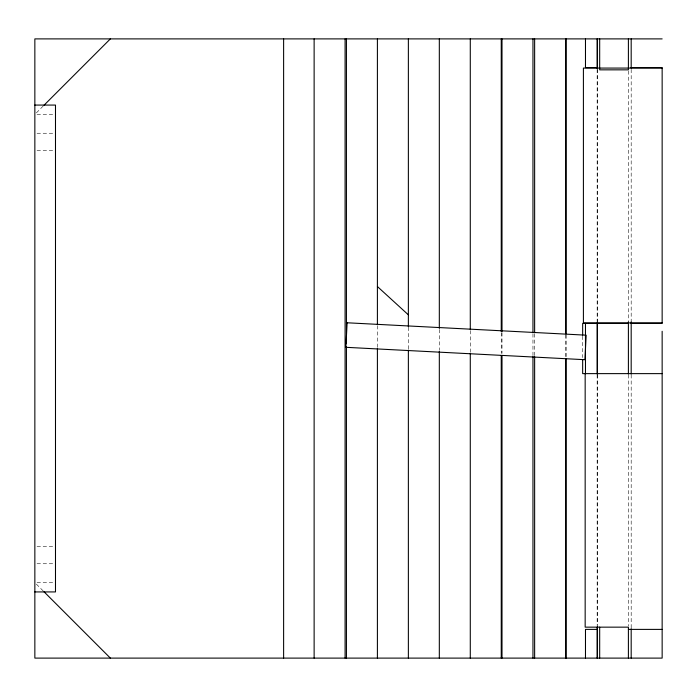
<?xml version="1.0" encoding="UTF-8"?>
<svg xmlns="http://www.w3.org/2000/svg" width="697" height="697" viewBox="0 0 697 697"><rect width="100%" height="100%" fill="white"/><g stroke="black" fill="none" stroke-linecap="round" stroke-linejoin="round"><path stroke-width="0.52" stroke-dasharray="3.48 2.61" d="M36.375 112.879L43.24 106.014M37.019 114.404L54.401 114.404M37.019 133.249L54.401 133.249M37.019 150.596L54.401 150.596M37.019 546.404L55.49 546.404M37.019 563.751L54.401 563.751M37.019 582.596L55.49 582.596M36.375 584.121L43.24 590.986M631.186 69.36L631.186 321.84M631.186 374.716L631.186 628.302M628.398 70.937L628.398 321.84M628.398 374.716L628.398 626.063M597.442 69.291L597.442 321.84M597.442 374.716L597.442 625.54M597.146 69.36L597.146 321.84M597.146 374.716L597.146 625.462M582.657 336.207L582.657 357.587M566.191 334.9L566.191 357.753M565.598 334.9L565.598 357.753M534.634 333.811L534.634 355.575M532.961 333.811L532.961 355.575M502.006 332.722L502.006 353.396M501.248 332.722L501.248 353.396M470.283 330.544L470.283 352.307M439.319 329.454L439.319 350.129M408.364 327.276L408.364 349.598M377.399 325.656L377.399 347.96"/><path stroke-width="1.05" d="M44.007 105.247L110.361 38.893M662.15 38.893L34.85 38.893L34.85 658.107L662.15 658.107L662.15 331.267M597.146 67.609L585.48 67.609L585.48 38.893M631.186 67.609L662.15 67.609L662.15 323.373L631.186 323.373M662.15 68.071L583.406 68.071L583.406 322.911L662.15 322.911M34.85 105.073L55.49 105.073L55.49 591.927L34.85 591.927M597.146 323.373L582.657 323.373L582.657 335.135M597.442 323.373L628.398 323.373M662.15 373.627L582.657 373.627L582.657 359.73M597.146 629.391L585.48 629.391L585.48 658.107M628.398 629.391L662.15 629.391M377.399 286.537L408.364 314.835M44.007 591.753L110.361 658.107M631.186 38.893L631.186 68.271M631.186 321.84L631.186 374.071M631.186 628.729L631.186 658.107M628.398 38.893L628.398 69.848L599.681 69.848L599.681 38.893M628.398 321.84L628.398 374.071M628.398 658.107L628.398 627.152L585.166 627.152L585.166 373.627M599.681 627.152L599.681 658.107M597.442 38.893L597.442 68.271M597.442 322.929L597.442 374.071M597.442 626.62L597.442 658.107M597.146 38.893L597.146 68.271M597.146 322.929L597.146 374.071M597.146 627.222L597.146 658.107M585.48 323.373L585.48 373.627M566.191 38.893L566.191 333.811M566.191 358.842L566.191 658.107M565.598 38.893L565.598 333.811M565.598 358.842L565.598 658.107M534.634 38.893L534.634 332.722M534.634 356.664L534.634 658.107M532.961 38.893L532.961 332.722M532.961 356.664L532.961 658.107M502.006 38.893L502.006 331.633M502.006 355.575L502.006 658.107M501.248 38.893L501.248 331.633M501.248 355.575L501.248 658.107M470.283 38.893L470.283 329.454M470.283 353.396L470.283 658.107M439.319 38.893L439.319 328.365M439.319 351.218L439.319 658.107M408.364 38.893L408.364 326.788M408.364 350.129L408.364 658.107M377.399 38.893L377.399 324.567M377.399 348.465L377.399 658.107M346.435 38.893L346.435 343.717M346.435 346.871L346.435 658.107M345.093 38.893L345.093 658.107M314.129 38.893L314.129 658.107M283.618 38.893L283.618 658.107M347.132 322.781L345.86 347.306L584.905 359.704L586.177 335.179L347.132 322.781"/></g></svg>
